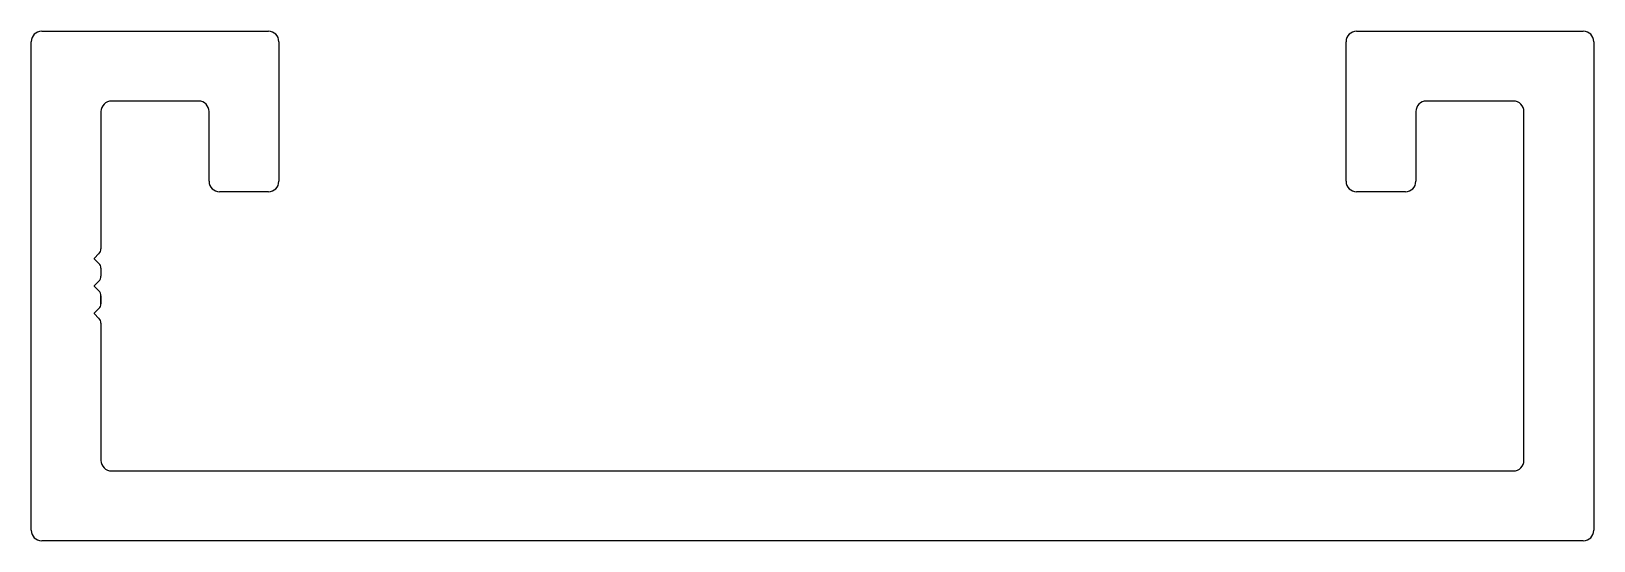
# Model space of a CAD drawing. Header units: inches. Extents: x -27.1 to 29.8, y 0.1 to 18.7.
import ezdxf

# ---------------------------------------------------------------- set-up
doc = ezdxf.new("R2010")
doc.units = ezdxf.units.IN
doc.header["$MEASUREMENT"] = 0

msp = doc.modelspace()

# ---------------------------------------------------------------- linework, layer by layer
at = {"color": 7, "linetype": 'Continuous'}
for p, q in [((-27.123, 0.507), (-27.123, 18.287)), ((-26.742, 18.668), (-18.487, 18.668)), ((-18.106, 18.287), (-18.106, 13.207)), ((20.756, 13.207), (20.756, 18.287)), ((21.137, 18.668), (29.392, 18.668)), ((29.773, 18.287), (29.773, 0.507)), ((-21.027, 16.128), (-24.202, 16.128)), ((26.852, 16.128), (23.677, 16.128)), ((-24.583, 15.747), (-24.583, 10.75)), ((-20.646, 13.207), (-20.646, 15.747)), ((23.296, 15.747), (23.296, 13.207)), ((27.233, 3.047), (27.233, 15.747)), ((-18.487, 12.826), (-20.265, 12.826)), ((22.915, 12.826), (21.137, 12.826)), ((-24.656, 10.574), (-24.827, 10.403)), ((-24.827, 10.391), (-24.656, 10.22)), ((-24.583, 10.043), (-24.583, 9.751)), ((-24.656, 9.574), (-24.827, 9.403)), ((-24.827, 9.391), (-24.656, 9.22)), ((-24.656, 8.574), (-24.827, 8.403)), ((-24.583, 9.043), (-24.583, 8.751)), ((-24.583, 8.751), (-24.583, 9.043)), ((-24.583, 9.043), (-24.583, 8.751)), ((-24.583, 8.751), (-24.583, 9.043)), ((-24.583, 9.043), (-24.583, 8.751)), ((-24.827, 8.391), (-24.656, 8.22)), ((-24.583, 8.044), (-24.583, 8.044)), ((-24.583, 8.044), (-24.583, 8.044)), ((-24.583, 8.044), (-24.583, 8.044)), ((-24.583, 8.044), (-24.583, 3.047)), ((-24.202, 2.666), (26.852, 2.666)), ((29.392, 0.126), (-26.742, 0.126))]:
    msp.add_line(p, q, dxfattribs=at)
for centre, radius, start, end in [((-26.742, 18.287), 0.381, 90, 180), ((-18.487, 18.287), 0.381, 0, 90), ((21.137, 18.287), 0.381, 90, 180), ((29.392, 18.287), 0.381, 0, 90), ((-24.202, 15.747), 0.381, 90, 180), ((-21.027, 15.747), 0.381, 360, 90), ((23.677, 15.747), 0.381, 90, 180), ((26.852, 15.747), 0.381, 360, 90), ((-20.265, 13.207), 0.381, 180, 270), ((-18.487, 13.207), 0.381, 270, 360), ((21.137, 13.207), 0.381, 180, 270), ((22.915, 13.207), 0.381, 270, 360), ((-24.821, 10.397), 0.008, 135, 225), ((-24.833, 10.75), 0.25, 315, 360), ((-24.833, 10.043), 0.25, 0, 45), ((-24.833, 9.751), 0.25, 315, 0), ((-24.821, 9.397), 0.008, 135, 225), ((-24.833, 9.043), 0.25, 0, 45), ((-24.833, 8.751), 0.25, 315, 360), ((-24.821, 8.397), 0.008, 135, 225), ((-24.833, 8.044), 0.25, 0, 45), ((-24.202, 3.047), 0.381, 180, 270), ((26.852, 3.047), 0.381, 270, 360), ((-26.742, 0.507), 0.381, 180, 270), ((29.392, 0.507), 0.381, 270, 360)]:
    msp.add_arc(centre, radius, start, end, dxfattribs=at)

doc.saveas('drawing.dxf')
